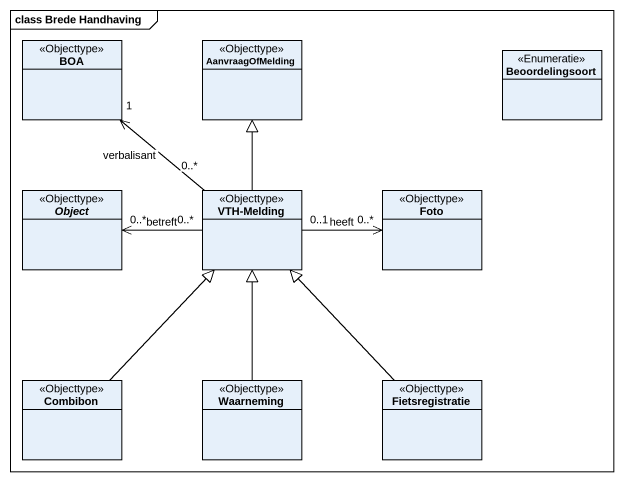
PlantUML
@startuml
mainframe class Brede Handhaving
hide circle
hide empty members
class BOA <<Objecttype>>
class AanvraagOfMelding <<Objecttype>>
enum Beoordelingsoort <<Enumeratie>>
abstract class "Object" as Object_ <<Objecttype>>
class "VTH-Melding" as VTH_Melding <<Objecttype>>
class Foto <<Objecttype>>
class Combibon <<Objecttype>>
class Waarneming <<Objecttype>>
class Fietsregistratie <<Objecttype>>
BOA "1" <-- "0..*" VTH_Melding : verbalisant
VTH_Melding -up-|> AanvraagOfMelding
VTH_Melding "0..*" -left-> "0..*" Object_ : betreft
VTH_Melding "0..1" -right-> "0..*" Foto : heeft
Combibon -up-|> VTH_Melding
Waarneming -up-|> VTH_Melding
Fietsregistratie -up-|> VTH_Melding
@enduml
